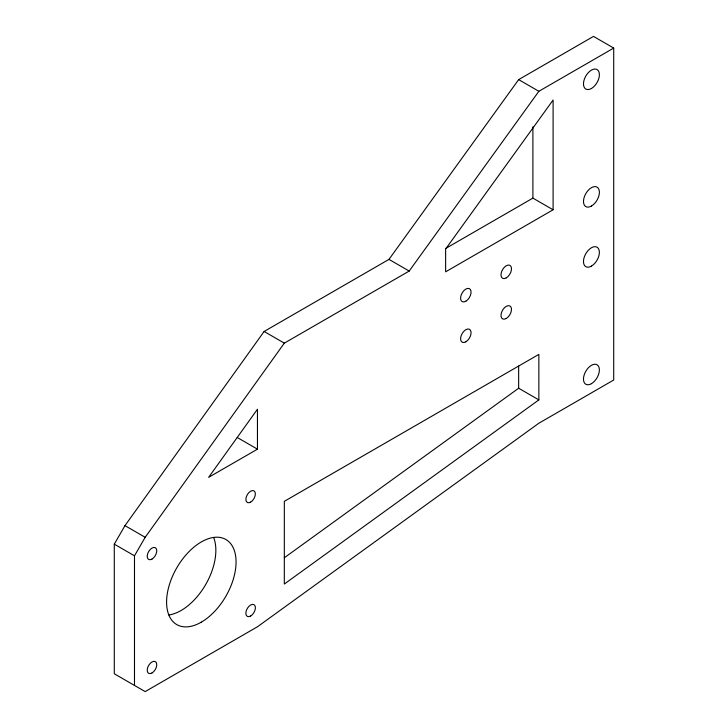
<?xml version="1.0" encoding="UTF-8"?>
<svg xmlns="http://www.w3.org/2000/svg" width="728" height="728" viewBox="0 0 728 728"><rect width="100%" height="100%" fill="white"/><g stroke="black" fill="none" stroke-linecap="round" stroke-linejoin="round"><path stroke-width="1.09" d="M257.457 449.167L257.457 409.227L208.636 477.34L257.457 449.167L237.255 437.501M284.329 557.757L518.655 388.233L518.655 366.029M445.946 248.312L532.896 198.116L532.896 126.836M538.856 399.899L538.866 354.381L284.329 501.328L284.32 584.047L538.856 399.899L518.655 388.233M553.098 209.782L553.098 100.036L445.627 249.031L445.627 271.826L553.098 209.782L532.896 198.116M613.713 48.075L613.713 380.016L538.847 423.232L257.43 626.79L145.181 691.6L114.287 673.764L114.287 544.144L124.97 525.625L264.118 331.477L388.98 259.386L518.655 79.616L593.511 36.4L613.713 48.075L538.866 91.291L409.191 271.062L284.32 343.143L145.181 537.3L134.489 555.81L134.489 685.43M388.98 259.386L409.191 271.062M264.118 331.477L284.32 343.143M124.97 525.625L145.181 537.3M114.287 544.144L134.489 555.81M518.655 79.616L538.866 91.291M213.623 537.491A49.122 28.365 -60 0 1 205.678 584.566A49.122 28.365 -60 0 1 168.887 614.978M591.445 206.051A11.248 6.497 -60 0 0 598.334 188.297A11.248 6.497 -60 0 0 584.548 196.251A11.248 6.497 -60 0 0 591.445 206.051M591.427 383.692A11.248 6.497 -60 0 0 598.316 365.938A11.248 6.497 -60 0 0 584.538 373.892A11.248 6.497 -60 0 0 591.427 383.692M506.242 318.482A7.426 4.286 -60 0 0 510.792 306.761A7.426 4.286 -60 0 0 501.692 312.012A7.426 4.286 -60 0 0 506.242 318.482M201.319 622.158A49.122 28.365 -60 0 0 231.404 544.626A49.122 28.365 -60 0 0 171.235 579.361A49.122 28.365 -60 0 0 201.319 622.158M250.623 616.025A6.752 3.895 -60 0 0 254.755 605.378A6.752 3.895 -60 0 0 246.492 610.146A6.752 3.895 -60 0 0 250.623 616.025M151.988 672.972A6.752 3.895 -60 0 0 156.12 662.325A6.752 3.895 -60 0 0 147.857 667.094A6.752 3.895 -60 0 0 151.988 672.972M591.427 266.12A11.248 6.497 -60 0 0 598.316 248.366A11.248 6.497 -60 0 0 584.538 256.32A11.248 6.497 -60 0 0 591.427 266.12M591.445 88.479A11.248 6.497 -60 0 0 598.334 70.725A11.248 6.497 -60 0 0 584.548 78.679A11.248 6.497 -60 0 0 591.445 88.479M151.988 559.077A6.752 3.895 -60 0 0 156.12 548.43A6.752 3.895 -60 0 0 147.857 553.198A6.752 3.895 -60 0 0 151.988 559.077M465.829 301.219A7.426 4.286 -60 0 0 470.379 289.498A7.426 4.286 -60 0 0 461.279 294.749A7.426 4.286 -60 0 0 465.829 301.219M250.623 502.129A6.698 3.868 -60 0 0 254.727 491.564A6.698 3.868 -60 0 0 246.519 496.296A6.698 3.868 -60 0 0 250.623 502.129M506.242 277.887A7.426 4.286 -60 0 0 510.792 266.166A7.426 4.286 -60 0 0 501.692 271.417A7.426 4.286 -60 0 0 506.242 277.887M465.829 341.814A7.426 4.286 -60 0 0 470.379 330.093A7.426 4.286 -60 0 0 461.288 335.344A7.426 4.286 -60 0 0 465.829 341.814"/></g></svg>
